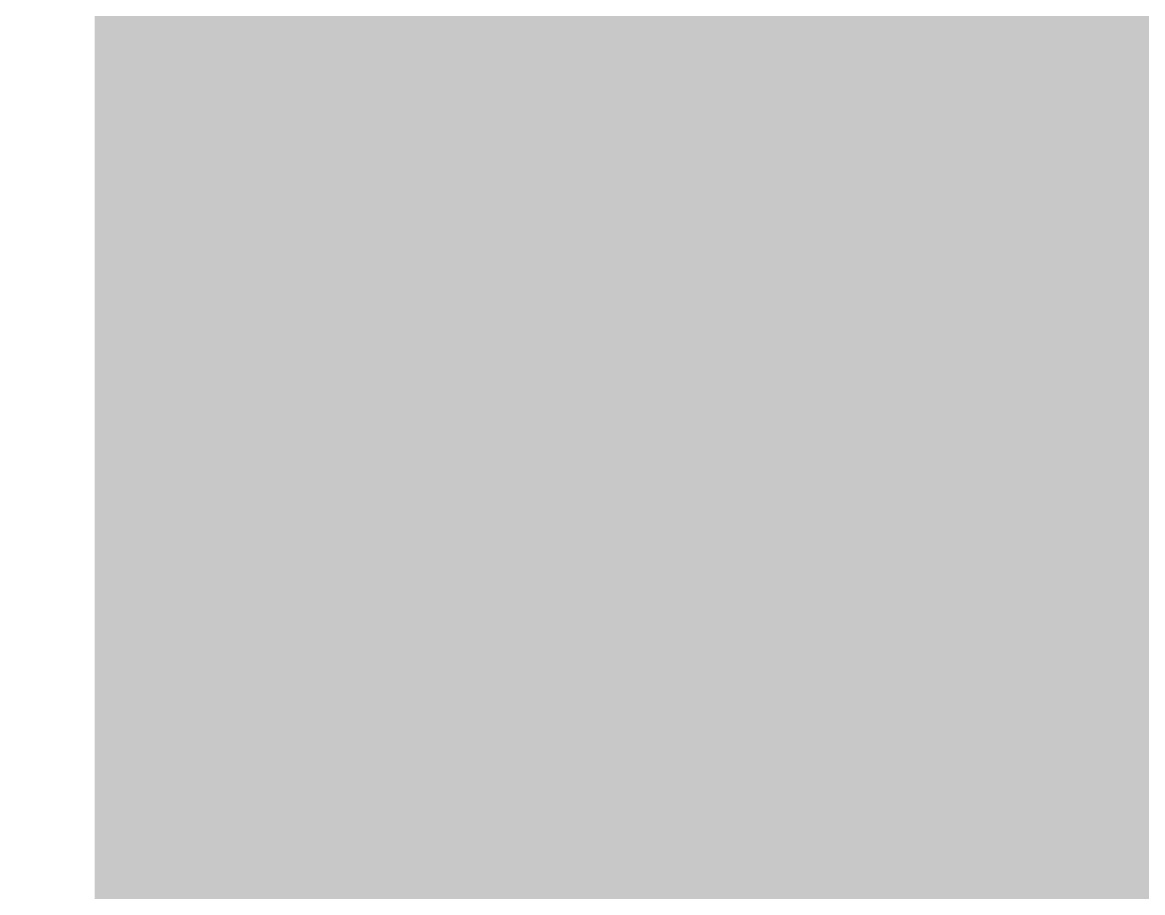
# Model space of a CAD drawing. Header units: millimetres. Extents: x -164500 to 426394, y -23753 to 102118.
# Drawn here: x 150041.61 to 150049.52, y 82447.58 to 82453.72 of the extents above; entities that cross this region are included whole.
import ezdxf

# ---------------------------------------------------------------- set-up
doc = ezdxf.new("R2010")
doc.units = ezdxf.units.MM
doc.layers.add('I-WALL', color=7, linetype='Continuous', lineweight=5)
pattern_1 = [(0, (148772.123, 0), (243.84, 60.96), [20.117, -162.763, 20.117, -162.763, -975.36]), (0, (148772.123, 0), (243.84, 60.96), [-365.76, 20.117, -345.643, 20.117, -162.763, -426.72]), (0, (148772.123, 0), (243.84, 60.96), [-914.4, 20.117, -101.803, 20.117, -284.683]), (120, (148863.563, 30.48), (-174.71291, 180.69163), [20.117, -162.763, 20.117, -162.763, -975.36]), (120, (148863.563, 30.48), (-174.71291, 180.69163), [-365.76, 20.117, -345.643, 20.117, -162.763, -426.72]), (120, (148863.563, 30.48), (-174.71291, 180.69163), [-914.4, 20.117, -101.803, 20.117, -284.683]), (240, (148894.043, 152.4), (-69.12709, -241.65163), [20.117, -162.763, 20.117, -162.763, -975.36]), (240, (148894.043, 152.4), (-69.12709, -241.65163), [-365.76, 20.117, -345.643, 20.117, -162.763, -426.72]), (240, (148894.043, 152.4), (-69.12709, -241.65163), [-914.4, 20.117, -101.803, 20.117, -284.683])]

# ---------------------------------------------------------------- blocks, each defined once
blk = doc.blocks.new('2floor')
at = {"layer": 'I-WALL'}
h = blk.add_hatch(dxfattribs=at)
h.set_pattern_fill('FP_191', color=256, style=0, pattern_type=2)
h.set_pattern_definition(pattern_1)
h.paths.add_polyline_path([(150022.1234, 7900), (150042.1234, 7900), (150042.1234, 7920)])
h.paths.add_polyline_path([(150022.1234, 7900), (150042.1234, 7921), (150042.1234, 8500), (150022.1234, 8500), (150022.1234, 7916.6038)])
h = blk.add_hatch(dxfattribs=at)
h.set_pattern_fill('FP_191', color=256, style=0, pattern_type=2)
h.set_pattern_definition(pattern_1)
h.paths.add_polyline_path([(159725.2203, 7900), (162332.0334, 7900), (162332.0334, 7920), (155302.1234, 7920), (155302.1234, 7900), (159432.1234, 7900)])
h.paths.add_polyline_path([(152502.1234, 7900), (152802.1234, 7900), (152802.1234, 7920), (152057.1234, 7920), (152057.1234, 7908), (152112.1234, 7908), (152112.1234, 7900), (152497.8766, 7900)])
h.paths.add_polyline_path([(168532.1233, 7900), (168782.1234, 7900), (168782.1234, 7920), (163772.0334, 7920), (163772.0334, 7900), (168398.0328, 7900)])
h.paths.add_polyline_path([(150223.5519, 7900), (150602.1234, 7901.7886), (150602.1234, 7908), (150657.1234, 7908), (150657.1234, 7920), (150042.1234, 7920), (150042.1234, 7900)])

msp = doc.modelspace()

# ---------------------------------------------------------------- block references
msp.add_blockref('2floor', (0, 74539.3584))

doc.saveas('drawing.dxf')
